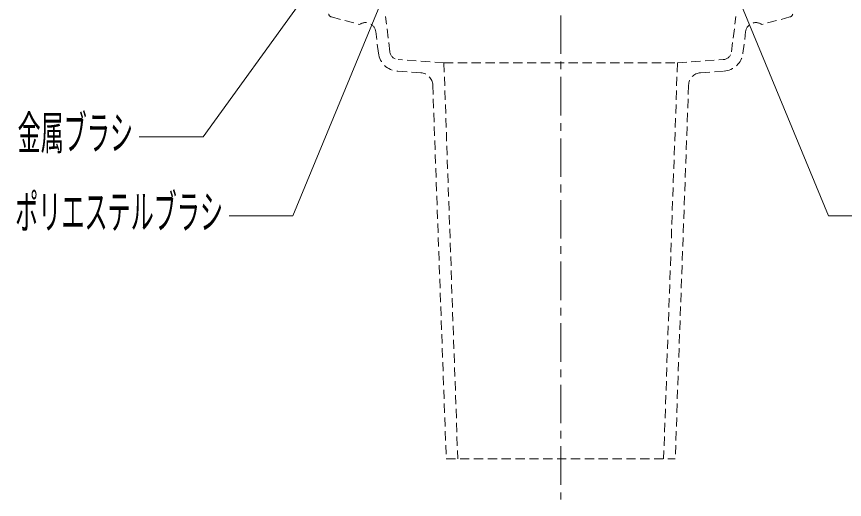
# Model space of a CAD drawing. Units: millimetres at full size, sheet at 1:3; details may follow other scales. Extents: x -1542 to 1451, y -1100 to 507.
# Drawn here: x -1450 to -1127.4, y -482.5 to -294.3 of the extents above; entities that cross this region are included whole.
import ezdxf
from ezdxf.enums import TextEntityAlignment as Align

# ---------------------------------------------------------------- set-up
doc = ezdxf.new("R2010")
doc.units = ezdxf.units.MM
doc.header["$LTSCALE"] = 3
doc.linetypes.add('CHAIN1', pattern=[8, 5, -1, 1, -1])
doc.linetypes.add('DASHED1', pattern=[1.8, 1.2, -0.6])
for name, color, linetype, lineweight in [('5-0_ 通芯', 7, 'Continuous', 9), ('5-9_建具', 4, 'DASHED1', 9), ('5-E_ 文字', 7, 'Continuous', 9)]:
    doc.layers.add(name, color=color, linetype=linetype, lineweight=lineweight)
doc.styles.add('超極細ゴシック', font='')
doc.styles.get('超極細ゴシック').set_extended_font_data('超極細ゴシック')

msp = doc.modelspace()

# ---------------------------------------------------------------- linework, layer by layer
at = {"layer": '5-0_ 通芯', "color": 4, "linetype": 'CHAIN1'}
msp.add_line((-1237.999, -77.787), (-1237.999, -482.495), dxfattribs=at)
at = {"layer": '5-9_建具'}
for p, q in [((-1327.336, -294.431), (-1316.368, -297.369)), ((-1305.886, -297.245), (-1306.253, -294.258)), ((-1304.567, -307.987), (-1306.253, -294.258)), ((-1171.431, -307.987), (-1169.746, -294.258)), ((-1148.663, -294.431), (-1159.63, -297.369)), ((-1309.034, -308.535), (-1310.065, -300.131)), ((-1166.965, -308.535), (-1165.933, -300.131)), ((-1283.499, -312.299), (-1301.337, -311.052)), ((-1283.499, -312.299), (-1192.499, -312.299)), ((-1283.499, -312.299), (-1278.109, -466.699)), ((-1192.499, -312.299), (-1197.889, -466.699)), ((-1192.499, -312.299), (-1174.661, -311.052)), ((-1292.486, -316.182), (-1301.651, -315.541)), ((-1183.513, -316.182), (-1174.347, -315.541)), ((-1287.838, -320.99), (-1282.609, -466.699)), ((-1188.161, -320.99), (-1193.389, -466.699)), ((-1282.609, -466.699), (-1193.389, -466.699))]:
    msp.add_line(p, q, dxfattribs=at)
for centre, radius, start, end in [((-1326.947, -292.982), 1.5, 191.56418, 254.99976), ((-1149.051, -292.982), 1.5, 285.00024, 348.43582), ((-1314.036, -300.619), 4, 6.99878, 125.67537), ((-1161.963, -300.619), 4, 54.32463, 173.00122), ((-1301.093, -307.56), 8, 186.99913, 266.00005), ((-1301.093, -307.56), 3.5, 186.99913, 266.00005), ((-1174.905, -307.56), 3.5, 273.99995, 353.00087), ((-1174.905, -307.56), 8, 273.99995, 353.00087), ((-1292.835, -321.17), 5, 2.05519, 86.00026), ((-1183.164, -321.17), 5, 93.99974, 177.94481)]:
    msp.add_arc(centre, radius, start, end, dxfattribs=at)
at = {"layer": '5-E_ 文字'}
for p, q in [((-1377.375, -341.144), (-1317.721, -258.595)), ((-1402.256, -341.144), (-1377.375, -341.144))]:
    msp.add_line(p, q, dxfattribs=at)
for points in [[(-1367.208, -371.949), (-1342.327, -371.949), (-1297.276, -262.83)], [(-1108.791, -371.949), (-1133.672, -371.949), (-1178.723, -262.83)]]:
    msp.add_lwpolyline(points, dxfattribs=at)

# ---------------------------------------------------------------- texts
at = {"layer": '5-E_ 文字', "style": '超極細ゴシック', "width": 0.5}
for s, p in [('金属ブラシ', (-1449.626, -350.116)), ('ポリエステルブラシ', (-1450.577, -380.921))]:
    msp.add_text(s, height=13.2, dxfattribs=at).set_placement(p, align=Align.BOTTOM_LEFT)

doc.saveas('drawing.dxf')
